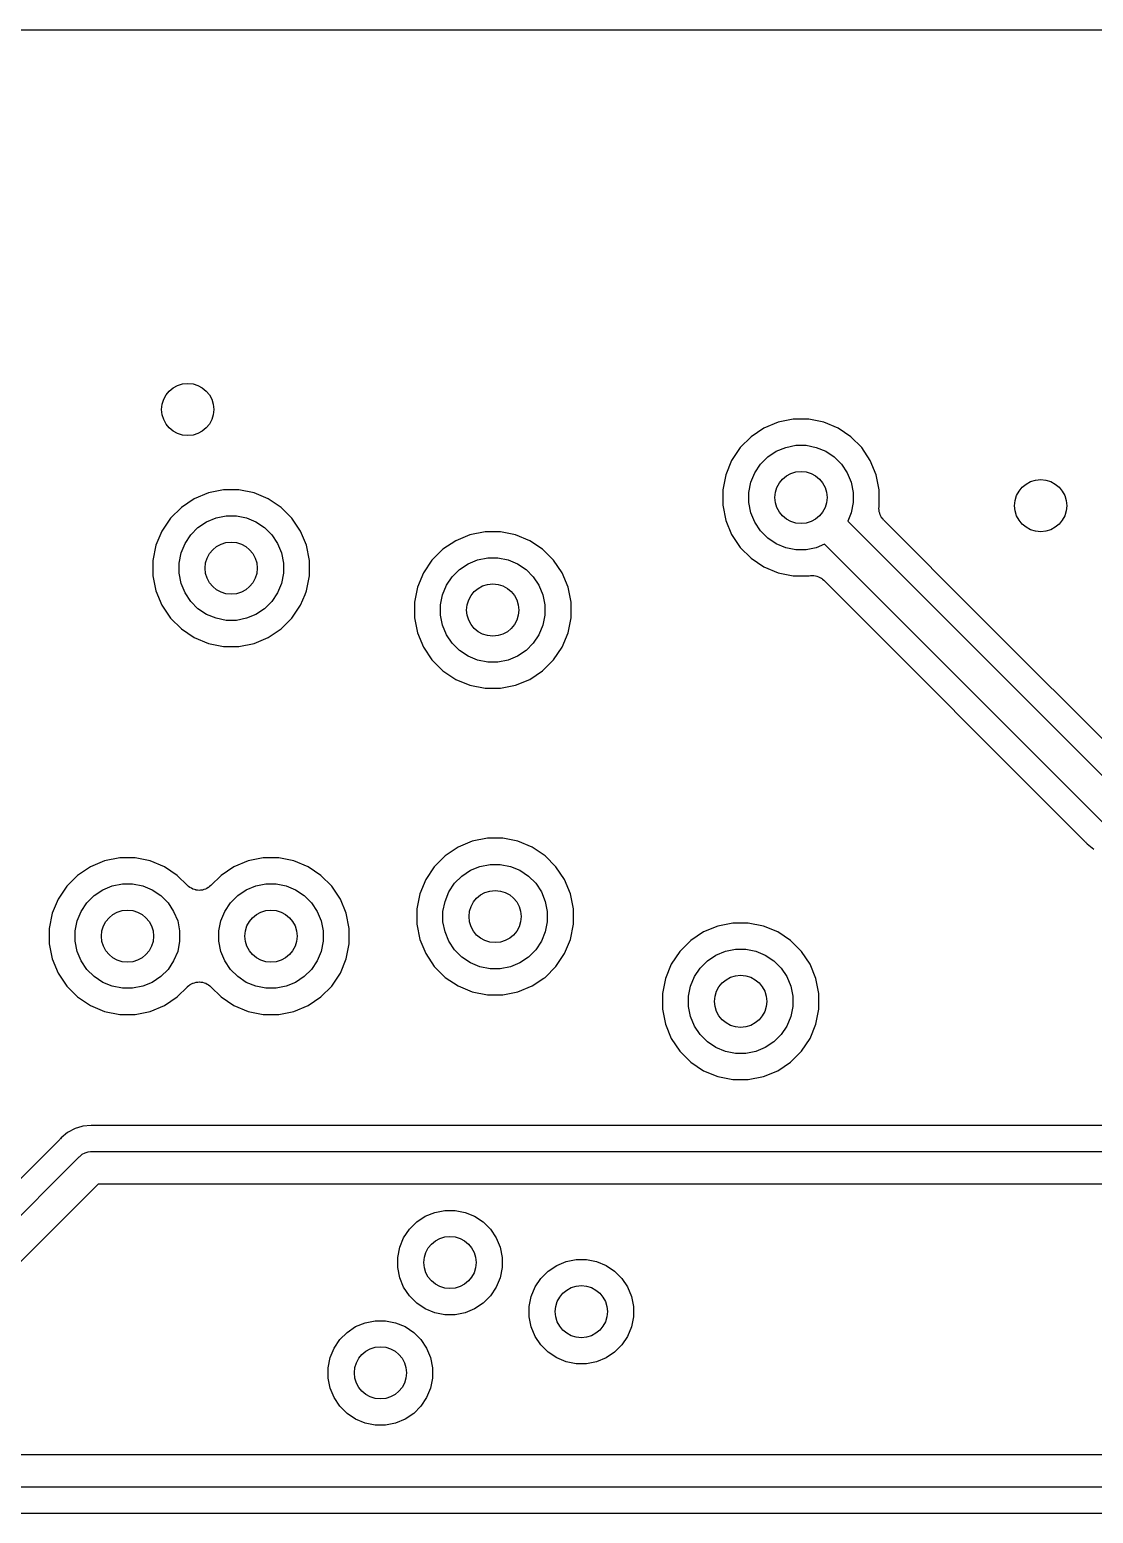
# Model space of a CAD drawing. Extents: x 113.2 to 188.8, y -123.8 to -78.2.
# Drawn here: x 146.25 to 154.4, y -93.53 to -82.15 of the extents above; entities that cross this region are included whole.
import ezdxf

# ---------------------------------------------------------------- set-up
doc = ezdxf.new("R2010")
doc.units = 0
doc.layers.add('BLACK', color=7, linetype='CONTINUOUS')

msp = doc.modelspace()

# ---------------------------------------------------------------- linework, layer by layer
at = {"layer": 'BLACK', "linetype": 'CONTINUOUS'}
for p, q in [((125.014, -82.1507), (176.986, -82.1507)), ((151.988, -85.1604), (151.878, -85.2056)), ((152.104, -85.1373), (151.988, -85.1604)), ((152.222, -85.1373), (152.104, -85.1373)), ((152.338, -85.1604), (152.222, -85.1373)), ((152.447, -85.2056), (152.338, -85.1604)), ((151.78, -85.2713), (151.697, -85.3549)), ((151.878, -85.2056), (151.78, -85.2713)), ((152.545, -85.2713), (152.447, -85.2056)), ((152.629, -85.3549), (152.545, -85.2713)), ((151.697, -85.3549), (151.631, -85.4531)), ((151.908, -85.4266), (151.973, -85.3829)), ((151.973, -85.3829), (152.046, -85.3527)), ((152.046, -85.3527), (152.123, -85.3373)), ((152.123, -85.3373), (152.202, -85.3373)), ((152.202, -85.3373), (152.279, -85.3527)), ((152.279, -85.3527), (152.352, -85.3829)), ((152.352, -85.3829), (152.418, -85.4266)), ((152.694, -85.4531), (152.629, -85.3549)), ((151.631, -85.4531), (151.586, -85.5623)), ((151.808, -85.5479), (151.852, -85.4824)), ((151.852, -85.4824), (151.908, -85.4266)), ((152.418, -85.4266), (152.473, -85.4824)), ((152.473, -85.4824), (152.517, -85.5479)), ((152.74, -85.5623), (152.694, -85.4531)), ((151.586, -85.5623), (151.563, -85.6782)), ((151.763, -85.6979), (151.778, -85.6207)), ((151.778, -85.6207), (151.808, -85.5479)), ((152.517, -85.5479), (152.547, -85.6207)), ((152.547, -85.6207), (152.563, -85.6979)), ((152.763, -85.6782), (152.74, -85.5623)), ((147.511, -85.7472), (147.413, -85.8129)), ((147.62, -85.702), (147.511, -85.7472)), ((147.736, -85.679), (147.62, -85.702)), ((147.854, -85.679), (147.736, -85.679)), ((147.97, -85.702), (147.854, -85.679)), ((148.079, -85.7472), (147.97, -85.702)), ((148.178, -85.8129), (148.079, -85.7472)), ((151.563, -85.6782), (151.563, -85.7964)), ((151.763, -85.7767), (151.763, -85.6979)), ((152.563, -85.6979), (152.563, -85.7767)), ((152.763, -85.7964), (152.763, -85.6782)), ((147.413, -85.8129), (147.329, -85.8965)), ((148.261, -85.8965), (148.178, -85.8129)), ((151.563, -85.7964), (151.586, -85.9124)), ((151.778, -85.854), (151.763, -85.7767)), ((151.808, -85.9268), (151.778, -85.854)), ((152.547, -85.854), (152.521, -85.9185)), ((152.563, -85.7767), (152.547, -85.854)), ((152.76, -85.8211), (152.761, -85.8094)), ((152.76, -85.8217), (152.76, -85.8211)), ((152.76, -85.8223), (152.76, -85.8217)), ((152.761, -85.834), (152.76, -85.8223)), ((152.761, -85.8094), (152.762, -85.7977)), ((152.762, -85.8458), (152.761, -85.834)), ((152.762, -85.7977), (152.763, -85.7964)), ((152.762, -85.8464), (152.762, -85.8458)), ((152.762, -85.847), (152.762, -85.8464)), ((152.766, -85.8582), (152.762, -85.847)), ((152.769, -85.8696), (152.766, -85.8582)), ((152.769, -85.8701), (152.769, -85.8696)), ((152.77, -85.8707), (152.769, -85.8701)), ((152.775, -85.8811), (152.77, -85.8707)), ((147.329, -85.8965), (147.264, -85.9947)), ((147.485, -86.024), (147.54, -85.9683)), ((147.54, -85.9683), (147.606, -85.9245)), ((147.606, -85.9245), (147.679, -85.8943)), ((147.679, -85.8943), (147.756, -85.879)), ((147.756, -85.879), (147.835, -85.879)), ((147.835, -85.879), (147.912, -85.8943)), ((147.912, -85.8943), (147.985, -85.9245)), ((147.985, -85.9245), (148.05, -85.9683)), ((148.05, -85.9683), (148.106, -86.024)), ((148.327, -85.9947), (148.261, -85.8965)), ((151.586, -85.9124), (151.631, -86.0215)), ((151.852, -85.9923), (151.808, -85.9268)), ((152.521, -85.9185), (154.64, -88.0377)), ((152.78, -85.8916), (152.775, -85.8811)), ((152.781, -85.8921), (152.78, -85.8916)), ((152.781, -85.8926), (152.781, -85.8921)), ((152.789, -85.9017), (152.781, -85.8926)), ((152.796, -85.911), (152.789, -85.9017)), ((152.797, -85.9118), (152.796, -85.911)), ((152.797, -85.9119), (152.797, -85.9118)), ((152.797, -85.9118), (152.797, -85.9118)), ((152.797, -85.9122), (152.797, -85.9119)), ((153.529, -86.6442), (152.797, -85.9122)), ((147.264, -85.9947), (147.218, -86.1039)), ((147.411, -86.1623), (147.441, -86.0895)), ((147.441, -86.0895), (147.485, -86.024)), ((148.106, -86.024), (148.15, -86.0895)), ((148.15, -86.0895), (148.18, -86.1623)), ((148.372, -86.1039), (148.327, -85.9947)), ((149.516, -86.0683), (149.418, -86.1339)), ((149.625, -86.023), (149.516, -86.0683)), ((149.741, -86), (149.625, -86.023)), ((149.859, -86), (149.741, -86)), ((149.975, -86.023), (149.859, -86)), ((150.084, -86.0683), (149.975, -86.023)), ((150.182, -86.1339), (150.084, -86.0683)), ((151.631, -86.0215), (151.697, -86.1198)), ((151.908, -86.048), (151.852, -85.9923)), ((151.973, -86.0918), (151.908, -86.048)), ((152.046, -86.122), (151.973, -86.0918)), ((152.344, -86.0953), (152.279, -86.122)), ((154.495, -88.2467), (152.344, -86.0953)), ((147.218, -86.1039), (147.195, -86.2199)), ((147.395, -86.2396), (147.411, -86.1623)), ((148.18, -86.1623), (148.195, -86.2396)), ((148.395, -86.2199), (148.372, -86.1039)), ((149.418, -86.1339), (149.334, -86.2175)), ((149.611, -86.2455), (149.683, -86.2154)), ((149.683, -86.2154), (149.761, -86.2)), ((149.761, -86.2), (149.839, -86.2)), ((149.839, -86.2), (149.917, -86.2154)), ((149.917, -86.2154), (149.989, -86.2455)), ((150.266, -86.2175), (150.182, -86.1339)), ((151.697, -86.1198), (151.78, -86.2034)), ((151.78, -86.2034), (151.878, -86.2691)), ((152.123, -86.1373), (152.046, -86.122)), ((152.202, -86.1373), (152.123, -86.1373)), ((152.279, -86.122), (152.202, -86.1373)), ((147.195, -86.2199), (147.195, -86.338)), ((147.395, -86.3183), (147.395, -86.2396)), ((147.411, -86.3956), (147.395, -86.3183)), ((148.195, -86.3183), (148.18, -86.3956)), ((148.195, -86.2396), (148.195, -86.3183)), ((148.395, -86.338), (148.395, -86.2199)), ((149.268, -86.3158), (149.223, -86.425)), ((149.334, -86.2175), (149.268, -86.3158)), ((149.489, -86.345), (149.545, -86.2893)), ((149.545, -86.2893), (149.611, -86.2455)), ((149.989, -86.2455), (150.055, -86.2893)), ((150.055, -86.2893), (150.111, -86.345)), ((150.332, -86.3158), (150.266, -86.2175)), ((150.377, -86.425), (150.332, -86.3158)), ((151.878, -86.2691), (151.988, -86.3143)), ((151.988, -86.3143), (152.104, -86.3373)), ((147.195, -86.338), (147.218, -86.454)), ((147.441, -86.4684), (147.411, -86.3956)), ((148.18, -86.3956), (148.15, -86.4684)), ((148.372, -86.454), (148.395, -86.338)), ((149.223, -86.425), (149.2, -86.5409)), ((149.415, -86.4833), (149.446, -86.4105)), ((149.446, -86.4105), (149.489, -86.345)), ((150.111, -86.345), (150.154, -86.4105)), ((150.154, -86.4105), (150.185, -86.4833)), ((150.4, -86.5409), (150.377, -86.425)), ((152.104, -86.3373), (152.222, -86.3373)), ((152.222, -86.3373), (152.223, -86.3371)), ((152.223, -86.3371), (152.223, -86.337)), ((152.223, -86.337), (152.224, -86.337)), ((152.224, -86.337), (152.225, -86.3368)), ((152.224, -86.337), (152.224, -86.337)), ((152.225, -86.3368), (152.236, -86.3358)), ((152.236, -86.3358), (152.248, -86.3347)), ((152.248, -86.3347), (152.249, -86.3347)), ((152.249, -86.3347), (152.249, -86.3347)), ((152.249, -86.3347), (152.261, -86.336)), ((152.261, -86.336), (152.273, -86.3372)), ((152.273, -86.3372), (152.273, -86.3373)), ((152.273, -86.3373), (152.274, -86.3374)), ((152.274, -86.3374), (152.285, -86.341)), ((152.285, -86.341), (152.297, -86.3444)), ((152.297, -86.3444), (152.297, -86.3447)), ((152.297, -86.3447), (152.298, -86.3449)), ((152.298, -86.3449), (152.308, -86.3506)), ((152.308, -86.3506), (152.318, -86.3561)), ((152.318, -86.3561), (152.319, -86.3565)), ((152.319, -86.3565), (152.319, -86.3568)), ((152.319, -86.3568), (152.328, -86.3644)), ((152.328, -86.3644), (152.338, -86.3719)), ((152.338, -86.3719), (154.342, -88.3768)), ((147.218, -86.454), (147.264, -86.5632)), ((147.485, -86.5339), (147.441, -86.4684)), ((147.54, -86.5897), (147.485, -86.5339)), ((148.106, -86.5339), (148.05, -86.5897)), ((148.15, -86.4684), (148.106, -86.5339)), ((148.327, -86.5632), (148.361, -86.4798)), ((148.361, -86.4798), (148.372, -86.454)), ((148.361, -86.4798), (148.361, -86.4798)), ((149.2, -86.5409), (149.2, -86.6591)), ((149.4, -86.5606), (149.415, -86.4833)), ((150.185, -86.4833), (150.2, -86.5606)), ((150.4, -86.6591), (150.4, -86.5409)), ((147.264, -86.5632), (147.329, -86.6614)), ((147.329, -86.6614), (147.413, -86.745)), ((147.606, -86.6334), (147.54, -86.5897)), ((147.679, -86.6636), (147.606, -86.6334)), ((147.756, -86.679), (147.679, -86.6636)), ((147.912, -86.6636), (147.835, -86.679)), ((147.985, -86.6334), (147.912, -86.6636)), ((148.05, -86.5897), (147.985, -86.6334)), ((148.178, -86.745), (148.261, -86.6614)), ((148.261, -86.6614), (148.327, -86.5632)), ((149.2, -86.6591), (149.223, -86.775)), ((149.4, -86.6394), (149.4, -86.5606)), ((149.415, -86.7167), (149.4, -86.6394)), ((150.2, -86.6394), (150.185, -86.7167)), ((150.2, -86.5606), (150.2, -86.6394)), ((150.377, -86.775), (150.4, -86.6591)), ((154.685, -87.8005), (153.529, -86.6442)), ((153.529, -86.6442), (153.529, -86.6442)), ((147.413, -86.745), (147.511, -86.8107)), ((147.835, -86.679), (147.756, -86.679)), ((148.079, -86.8107), (148.178, -86.745)), ((149.223, -86.775), (149.268, -86.8842)), ((149.446, -86.7895), (149.415, -86.7167)), ((150.185, -86.7167), (150.154, -86.7895)), ((150.332, -86.8842), (150.377, -86.775)), ((147.511, -86.8107), (147.62, -86.8559)), ((147.62, -86.8559), (147.736, -86.879)), ((147.736, -86.879), (147.854, -86.879)), ((147.854, -86.879), (147.97, -86.8559)), ((147.97, -86.8559), (148.079, -86.8107)), ((149.268, -86.8842), (149.334, -86.9825)), ((149.489, -86.855), (149.446, -86.7895)), ((149.545, -86.9107), (149.489, -86.855)), ((150.111, -86.855), (150.055, -86.9107)), ((150.154, -86.7895), (150.111, -86.855)), ((150.266, -86.9825), (150.332, -86.8842)), ((149.334, -86.9825), (149.418, -87.066)), ((149.611, -86.9545), (149.545, -86.9107)), ((149.683, -86.9846), (149.611, -86.9545)), ((149.761, -87), (149.683, -86.9846)), ((149.839, -87), (149.761, -87)), ((149.917, -86.9846), (149.839, -87)), ((149.989, -86.9545), (149.917, -86.9846)), ((150.055, -86.9107), (149.989, -86.9545)), ((150.182, -87.066), (150.266, -86.9825)), ((149.418, -87.066), (149.516, -87.1317)), ((150.084, -87.1317), (150.182, -87.066)), ((149.516, -87.1317), (149.625, -87.1769)), ((149.625, -87.1769), (149.741, -87.2)), ((149.741, -87.2), (149.859, -87.2)), ((149.859, -87.2), (149.975, -87.1769)), ((149.975, -87.1769), (150.084, -87.1317)), ((149.643, -88.3731), (149.534, -88.4183)), ((149.759, -88.35), (149.643, -88.3731)), ((149.877, -88.35), (149.759, -88.35)), ((149.993, -88.3731), (149.877, -88.35)), ((150.103, -88.4183), (149.993, -88.3731)), ((154.342, -88.3768), (154.344, -88.378)), ((154.344, -88.378), (154.347, -88.3822)), ((149.436, -88.484), (149.352, -88.5675)), ((149.534, -88.4183), (149.436, -88.484)), ((150.201, -88.484), (150.103, -88.4183)), ((150.284, -88.5675), (150.201, -88.484)), ((154.347, -88.3822), (154.351, -88.386)), ((154.351, -88.386), (154.357, -88.3936)), ((154.357, -88.3936), (154.407, -88.4342)), ((146.716, -88.5683), (146.618, -88.6339)), ((146.825, -88.5231), (146.716, -88.5683)), ((146.941, -88.5), (146.825, -88.5231)), ((147.059, -88.5), (146.941, -88.5)), ((147.175, -88.5231), (147.059, -88.5)), ((147.284, -88.5683), (147.175, -88.5231)), ((147.382, -88.6339), (147.284, -88.5683)), ((147.816, -88.5683), (147.718, -88.6339)), ((147.925, -88.5231), (147.816, -88.5683)), ((148.041, -88.5), (147.925, -88.5231)), ((148.159, -88.5), (148.041, -88.5)), ((148.275, -88.5231), (148.159, -88.5)), ((148.384, -88.5683), (148.275, -88.5231)), ((148.482, -88.6339), (148.384, -88.5683)), ((149.352, -88.5675), (149.287, -88.6658)), ((149.563, -88.6393), (149.629, -88.5955)), ((149.629, -88.5955), (149.702, -88.5654)), ((149.702, -88.5654), (149.779, -88.55)), ((149.779, -88.55), (149.858, -88.55)), ((149.858, -88.55), (149.935, -88.5654)), ((149.935, -88.5654), (150.008, -88.5955)), ((150.008, -88.5955), (150.073, -88.6393)), ((150.35, -88.6658), (150.284, -88.5675)), ((146.534, -88.7175), (146.468, -88.8158)), ((146.618, -88.6339), (146.534, -88.7175)), ((146.811, -88.7455), (146.883, -88.7154)), ((146.883, -88.7154), (146.961, -88.7)), ((146.961, -88.7), (147.039, -88.7)), ((147.039, -88.7), (147.117, -88.7154)), ((147.117, -88.7154), (147.189, -88.7455)), ((147.46, -88.7117), (147.382, -88.6339)), ((147.469, -88.7193), (147.46, -88.7117)), ((147.479, -88.7269), (147.469, -88.7193)), ((147.639, -88.7129), (147.629, -88.7204)), ((147.64, -88.7117), (147.639, -88.7123)), ((147.639, -88.7123), (147.639, -88.7123)), ((147.639, -88.7123), (147.639, -88.7123)), ((147.639, -88.7123), (147.639, -88.7129)), ((147.718, -88.6339), (147.64, -88.7117)), ((147.911, -88.7455), (147.983, -88.7154)), ((147.983, -88.7154), (148.061, -88.7)), ((148.061, -88.7), (148.139, -88.7)), ((148.139, -88.7), (148.217, -88.7154)), ((148.217, -88.7154), (148.289, -88.7455)), ((148.566, -88.7175), (148.482, -88.6339)), ((148.632, -88.8158), (148.566, -88.7175)), ((149.287, -88.6658), (149.241, -88.775)), ((149.464, -88.7605), (149.508, -88.695)), ((149.508, -88.695), (149.563, -88.6393)), ((150.073, -88.6393), (150.129, -88.695)), ((150.129, -88.695), (150.173, -88.7605)), ((150.395, -88.775), (150.35, -88.6658)), ((146.468, -88.8158), (146.423, -88.925)), ((146.689, -88.845), (146.745, -88.7893)), ((146.745, -88.7893), (146.811, -88.7455)), ((147.189, -88.7455), (147.255, -88.7893)), ((147.255, -88.7893), (147.311, -88.845)), ((147.479, -88.7271), (147.479, -88.7269)), ((147.479, -88.7274), (147.479, -88.7271)), ((147.49, -88.733), (147.479, -88.7274)), ((147.5, -88.7388), (147.49, -88.733)), ((147.501, -88.7389), (147.5, -88.7388)), ((147.501, -88.7391), (147.501, -88.7389)), ((147.513, -88.7426), (147.501, -88.7391)), ((147.524, -88.7462), (147.513, -88.7426)), ((147.525, -88.7464), (147.524, -88.7462)), ((147.524, -88.7462), (147.524, -88.7462)), ((147.537, -88.7476), (147.525, -88.7464)), ((147.549, -88.7489), (147.537, -88.7476)), ((147.55, -88.7489), (147.549, -88.7488)), ((147.549, -88.7488), (147.549, -88.7489)), ((147.561, -88.7477), (147.55, -88.7489)), ((147.573, -88.7467), (147.561, -88.7477)), ((147.574, -88.7466), (147.573, -88.7467)), ((147.586, -88.7431), (147.574, -88.7465)), ((147.574, -88.7465), (147.574, -88.7466)), ((147.597, -88.7398), (147.586, -88.7431)), ((147.598, -88.7396), (147.597, -88.7398)), ((147.609, -88.7338), (147.598, -88.7395)), ((147.598, -88.7395), (147.598, -88.7396)), ((147.619, -88.7284), (147.609, -88.7338)), ((147.62, -88.7281), (147.619, -88.7284)), ((147.629, -88.7204), (147.62, -88.7279)), ((147.62, -88.7279), (147.62, -88.7281)), ((147.789, -88.845), (147.845, -88.7893)), ((147.845, -88.7893), (147.911, -88.7455)), ((148.289, -88.7455), (148.355, -88.7893)), ((148.355, -88.7893), (148.411, -88.845)), ((148.677, -88.925), (148.632, -88.8158)), ((149.241, -88.775), (149.218, -88.8909)), ((149.434, -88.8333), (149.464, -88.7605)), ((150.173, -88.7605), (150.203, -88.8333)), ((150.418, -88.8909), (150.395, -88.775)), ((146.423, -88.925), (146.4, -89.0409)), ((146.615, -88.9833), (146.646, -88.9105)), ((146.646, -88.9105), (146.689, -88.845)), ((147.311, -88.845), (147.354, -88.9105)), ((147.354, -88.9105), (147.385, -88.9833)), ((147.715, -88.9833), (147.746, -88.9105)), ((147.746, -88.9105), (147.789, -88.845)), ((148.411, -88.845), (148.454, -88.9105)), ((148.454, -88.9105), (148.485, -88.9833)), ((148.7, -89.0409), (148.677, -88.925)), ((149.218, -88.8909), (149.218, -89.0091)), ((149.418, -88.9106), (149.434, -88.8333)), ((149.418, -88.9894), (149.418, -88.9106)), ((150.203, -88.8333), (150.218, -88.9106)), ((150.218, -88.9106), (150.218, -88.9894)), ((150.418, -89.0091), (150.418, -88.8909)), ((146.4, -89.0409), (146.4, -89.1591)), ((146.6, -89.0606), (146.615, -88.9833)), ((146.6, -89.1394), (146.6, -89.0606)), ((147.385, -88.9833), (147.4, -89.0606)), ((147.4, -89.0606), (147.4, -89.1394)), ((147.7, -89.0606), (147.715, -88.9833)), ((147.7, -89.1394), (147.7, -89.0606)), ((148.485, -88.9833), (148.5, -89.0606)), ((148.5, -89.0606), (148.5, -89.1394)), ((148.7, -89.1591), (148.7, -89.0409)), ((149.218, -89.0091), (149.241, -89.125)), ((149.434, -89.0667), (149.418, -88.9894)), ((150.218, -88.9894), (150.203, -89.0667)), ((150.395, -89.125), (150.418, -89.0091)), ((151.525, -89.0231), (151.416, -89.0683)), ((151.641, -89), (151.525, -89.0231)), ((151.759, -89), (151.641, -89)), ((151.875, -89.0231), (151.759, -89)), ((151.984, -89.0683), (151.875, -89.0231)), ((146.4, -89.1591), (146.423, -89.275)), ((146.615, -89.2167), (146.6, -89.1394)), ((147.4, -89.1394), (147.385, -89.2167)), ((147.715, -89.2167), (147.7, -89.1394)), ((148.5, -89.1394), (148.485, -89.2167)), ((148.677, -89.275), (148.7, -89.1591)), ((149.241, -89.125), (149.287, -89.2342)), ((149.464, -89.1395), (149.434, -89.0667)), ((149.508, -89.205), (149.464, -89.1395)), ((150.173, -89.1395), (150.129, -89.205)), ((150.203, -89.0667), (150.173, -89.1395)), ((150.35, -89.2342), (150.395, -89.125)), ((151.318, -89.1339), (151.234, -89.2175)), ((151.416, -89.0683), (151.318, -89.1339)), ((152.082, -89.1339), (151.984, -89.0683)), ((152.166, -89.2175), (152.082, -89.1339)), ((146.423, -89.275), (146.468, -89.3842)), ((146.646, -89.2895), (146.615, -89.2167)), ((147.385, -89.2167), (147.354, -89.2895)), ((147.746, -89.2895), (147.715, -89.2167)), ((148.485, -89.2167), (148.454, -89.2895)), ((148.632, -89.3842), (148.677, -89.275)), ((149.287, -89.2342), (149.352, -89.3325)), ((149.563, -89.2607), (149.508, -89.205)), ((149.629, -89.3045), (149.563, -89.2607)), ((150.073, -89.2607), (150.008, -89.3045)), ((150.129, -89.205), (150.073, -89.2607)), ((150.284, -89.3325), (150.35, -89.2342)), ((151.234, -89.2175), (151.168, -89.3158)), ((151.445, -89.2893), (151.511, -89.2455)), ((151.511, -89.2455), (151.583, -89.2154)), ((151.583, -89.2154), (151.661, -89.2)), ((151.661, -89.2), (151.739, -89.2)), ((151.739, -89.2), (151.817, -89.2154)), ((151.817, -89.2154), (151.889, -89.2455)), ((151.889, -89.2455), (151.955, -89.2893)), ((152.232, -89.3158), (152.166, -89.2175)), ((146.468, -89.3842), (146.534, -89.4825)), ((146.689, -89.355), (146.646, -89.2895)), ((146.745, -89.4107), (146.689, -89.355)), ((147.311, -89.355), (147.255, -89.4107)), ((147.354, -89.2895), (147.311, -89.355)), ((147.789, -89.355), (147.746, -89.2895)), ((147.845, -89.4107), (147.789, -89.355)), ((148.411, -89.355), (148.355, -89.4107)), ((148.454, -89.2895), (148.411, -89.355)), ((148.566, -89.4825), (148.632, -89.3842)), ((149.352, -89.3325), (149.436, -89.4161)), ((149.702, -89.3346), (149.629, -89.3045)), ((149.779, -89.35), (149.702, -89.3346)), ((149.858, -89.35), (149.779, -89.35)), ((149.935, -89.3346), (149.858, -89.35)), ((150.008, -89.3045), (149.935, -89.3346)), ((150.201, -89.4161), (150.284, -89.3325)), ((151.168, -89.3158), (151.123, -89.425)), ((151.346, -89.4105), (151.389, -89.345)), ((151.389, -89.345), (151.445, -89.2893)), ((151.955, -89.2893), (152.011, -89.345)), ((152.011, -89.345), (152.054, -89.4105)), ((152.277, -89.425), (152.232, -89.3158)), ((146.534, -89.4825), (146.618, -89.566)), ((146.811, -89.4545), (146.745, -89.4107)), ((146.883, -89.4846), (146.811, -89.4545)), ((146.961, -89.5), (146.883, -89.4846)), ((147.039, -89.5), (146.961, -89.5)), ((147.117, -89.4846), (147.039, -89.5)), ((147.189, -89.4545), (147.117, -89.4846)), ((147.255, -89.4107), (147.189, -89.4545)), ((147.382, -89.566), (147.46, -89.4883)), ((147.46, -89.4883), (147.461, -89.4877)), ((147.461, -89.4871), (147.471, -89.4796)), ((147.461, -89.4877), (147.461, -89.4871)), ((147.461, -89.4877), (147.461, -89.4877)), ((147.461, -89.4877), (147.461, -89.4877)), ((147.471, -89.4796), (147.48, -89.4721)), ((147.48, -89.4719), (147.481, -89.4716)), ((147.48, -89.4721), (147.48, -89.4719)), ((147.481, -89.4716), (147.491, -89.4661)), ((147.491, -89.4661), (147.502, -89.4605)), ((147.502, -89.4604), (147.503, -89.4602)), ((147.502, -89.4605), (147.502, -89.4604)), ((147.503, -89.4602), (147.514, -89.4569)), ((147.514, -89.4569), (147.526, -89.4535)), ((147.526, -89.4534), (147.527, -89.4533)), ((147.526, -89.4535), (147.526, -89.4534)), ((147.527, -89.4533), (147.539, -89.4523)), ((147.539, -89.4523), (147.55, -89.4511)), ((147.55, -89.4511), (147.551, -89.4512)), ((147.551, -89.4512), (147.551, -89.4511)), ((147.551, -89.4511), (147.563, -89.4524)), ((147.563, -89.4524), (147.575, -89.4536)), ((147.575, -89.4536), (147.576, -89.4538)), ((147.576, -89.4538), (147.576, -89.4538)), ((147.576, -89.4538), (147.587, -89.4574)), ((147.587, -89.4574), (147.599, -89.4609)), ((147.599, -89.4609), (147.599, -89.4611)), ((147.599, -89.4611), (147.6, -89.4612)), ((147.6, -89.4612), (147.61, -89.467)), ((147.61, -89.467), (147.621, -89.4726)), ((147.621, -89.4726), (147.621, -89.4729)), ((147.621, -89.4729), (147.621, -89.4731)), ((147.621, -89.4731), (147.631, -89.4807)), ((147.631, -89.4807), (147.64, -89.4883)), ((147.64, -89.4883), (147.718, -89.5661)), ((147.911, -89.4545), (147.845, -89.4107)), ((147.983, -89.4846), (147.911, -89.4545)), ((148.061, -89.5), (147.983, -89.4846)), ((148.139, -89.5), (148.061, -89.5)), ((148.217, -89.4846), (148.139, -89.5)), ((148.289, -89.4545), (148.217, -89.4846)), ((148.355, -89.4107), (148.289, -89.4545)), ((148.482, -89.566), (148.566, -89.4825)), ((149.436, -89.4161), (149.534, -89.4817)), ((149.534, -89.4817), (149.643, -89.527)), ((149.993, -89.527), (150.103, -89.4817)), ((150.103, -89.4817), (150.191, -89.4228)), ((150.191, -89.4228), (150.201, -89.4161)), ((150.191, -89.4228), (150.191, -89.4228)), ((151.123, -89.425), (151.1, -89.5409)), ((151.3, -89.5606), (151.315, -89.4833)), ((151.315, -89.4833), (151.346, -89.4105)), ((152.054, -89.4105), (152.085, -89.4833)), ((152.085, -89.4833), (152.1, -89.5606)), ((152.3, -89.5409), (152.277, -89.425)), ((146.618, -89.566), (146.716, -89.6317)), ((147.284, -89.6317), (147.382, -89.566)), ((147.718, -89.5661), (147.816, -89.6317)), ((148.384, -89.6317), (148.482, -89.566)), ((149.643, -89.527), (149.759, -89.55)), ((149.759, -89.55), (149.877, -89.55)), ((149.877, -89.55), (149.993, -89.527)), ((151.1, -89.5409), (151.1, -89.6591)), ((151.3, -89.6394), (151.3, -89.5606)), ((152.1, -89.5606), (152.1, -89.6394)), ((152.3, -89.6591), (152.3, -89.5409)), ((146.716, -89.6317), (146.825, -89.6769)), ((146.825, -89.6769), (146.941, -89.7)), ((146.941, -89.7), (147.059, -89.7)), ((147.059, -89.7), (147.175, -89.6769)), ((147.175, -89.6769), (147.284, -89.6317)), ((147.816, -89.6317), (147.925, -89.6769)), ((147.925, -89.6769), (148.041, -89.7)), ((148.041, -89.7), (148.159, -89.7)), ((148.159, -89.7), (148.275, -89.6769)), ((148.275, -89.6769), (148.384, -89.6317)), ((151.1, -89.6591), (151.123, -89.775)), ((151.315, -89.7167), (151.3, -89.6394)), ((151.346, -89.7895), (151.315, -89.7167)), ((152.085, -89.7167), (152.054, -89.7895)), ((152.1, -89.6394), (152.085, -89.7167)), ((152.277, -89.775), (152.3, -89.6591)), ((151.123, -89.775), (151.168, -89.8842)), ((151.389, -89.855), (151.346, -89.7895)), ((151.445, -89.9107), (151.389, -89.855)), ((152.011, -89.855), (151.955, -89.9107)), ((152.054, -89.7895), (152.011, -89.855)), ((152.232, -89.8842), (152.277, -89.775)), ((151.168, -89.8842), (151.234, -89.9825)), ((151.511, -89.9545), (151.445, -89.9107)), ((151.583, -89.9846), (151.511, -89.9545)), ((151.889, -89.9545), (151.817, -89.9846)), ((151.955, -89.9107), (151.889, -89.9545)), ((152.166, -89.9825), (152.232, -89.8842)), ((151.234, -89.9825), (151.318, -90.066)), ((151.318, -90.066), (151.416, -90.1317)), ((151.661, -90), (151.583, -89.9846)), ((151.739, -90), (151.661, -90)), ((151.817, -89.9846), (151.739, -90)), ((151.984, -90.1317), (152.082, -90.066)), ((152.082, -90.066), (152.166, -89.9825)), ((151.416, -90.1317), (151.525, -90.1769)), ((151.525, -90.1769), (151.641, -90.2)), ((151.759, -90.2), (151.875, -90.1769)), ((151.875, -90.1769), (151.984, -90.1317)), ((151.641, -90.2), (151.759, -90.2)), ((146.492, -90.6462), (146.486, -90.6538)), ((146.541, -90.6056), (146.492, -90.6462)), ((146.598, -90.5754), (146.541, -90.6056)), ((146.651, -90.5592), (146.598, -90.5754)), ((146.659, -90.5569), (146.651, -90.5592)), ((146.651, -90.5592), (146.651, -90.5592)), ((146.723, -90.5506), (146.659, -90.5569)), ((146.733, -90.5515), (146.723, -90.5506)), ((146.738, -90.5515), (146.733, -90.5515)), ((146.743, -90.5521), (146.738, -90.5515)), ((146.745, -90.5522), (146.743, -90.5521)), ((158.626, -90.5522), (146.745, -90.5522)), ((146.477, -90.663), (145.675, -91.4655)), ((146.481, -90.6589), (146.477, -90.663)), ((146.485, -90.6552), (146.481, -90.6589)), ((146.486, -90.6538), (146.485, -90.6552)), ((146.653, -90.7727), (146.675, -90.7611)), ((146.675, -90.7611), (146.698, -90.754)), ((146.698, -90.754), (146.717, -90.7522)), ((146.717, -90.7522), (146.723, -90.7516)), ((146.717, -90.7522), (146.717, -90.7522)), ((146.723, -90.7516), (146.729, -90.7522)), ((146.729, -90.7522), (158.642, -90.7522)), ((145.681, -91.7421), (146.63, -90.7931)), ((146.63, -90.7931), (146.634, -90.7883)), ((146.634, -90.7883), (146.639, -90.7844)), ((146.639, -90.7844), (146.653, -90.7727)), ((146.639, -90.7844), (146.639, -90.7844)), ((146.653, -90.7727), (146.653, -90.7727)), ((146.653, -90.7727), (146.653, -90.7727)), ((146.775, -91.0022), (145.858, -91.9189)), ((158.597, -91.0022), (146.775, -91.0022)), ((149.282, -91.2477), (149.355, -91.2175)), ((149.355, -91.2175), (149.432, -91.2022)), ((149.432, -91.2022), (149.511, -91.2022)), ((149.511, -91.2022), (149.588, -91.2175)), ((149.588, -91.2175), (149.661, -91.2477)), ((149.161, -91.3472), (149.217, -91.2915)), ((149.217, -91.2915), (149.282, -91.2477)), ((149.661, -91.2477), (149.727, -91.2915)), ((149.727, -91.2915), (149.782, -91.3472)), ((149.087, -91.4855), (149.117, -91.4127)), ((149.117, -91.4127), (149.161, -91.3472)), ((149.782, -91.3472), (149.826, -91.4127)), ((149.826, -91.4127), (149.856, -91.4855)), ((149.072, -91.5628), (149.087, -91.4855)), ((149.072, -91.6416), (149.072, -91.5628)), ((149.856, -91.4855), (149.872, -91.5628)), ((149.872, -91.5628), (149.872, -91.6416)), ((149.087, -91.7188), (149.072, -91.6416)), ((149.872, -91.6416), (149.856, -91.7188)), ((150.169, -91.7238), (150.224, -91.6681)), ((150.224, -91.6681), (150.29, -91.6243)), ((150.29, -91.6243), (150.363, -91.5942)), ((150.363, -91.5942), (150.44, -91.5788)), ((150.44, -91.5788), (150.519, -91.5788)), ((150.519, -91.5788), (150.596, -91.5942)), ((150.596, -91.5942), (150.669, -91.6243)), ((150.669, -91.6243), (150.734, -91.6681)), ((150.734, -91.6681), (150.79, -91.7238)), ((149.117, -91.7916), (149.087, -91.7188)), ((149.856, -91.7188), (149.826, -91.7916)), ((150.095, -91.8621), (150.125, -91.7893)), ((150.125, -91.7893), (150.169, -91.7238)), ((150.79, -91.7238), (150.834, -91.7893)), ((150.834, -91.7893), (150.864, -91.8621)), ((149.161, -91.8571), (149.117, -91.7916)), ((149.217, -91.9129), (149.161, -91.8571)), ((149.782, -91.8571), (149.727, -91.9129)), ((149.826, -91.7916), (149.782, -91.8571)), ((150.079, -91.9394), (150.095, -91.8621)), ((150.864, -91.8621), (150.879, -91.9394)), ((149.282, -91.9566), (149.217, -91.9129)), ((149.355, -91.9868), (149.282, -91.9566)), ((149.432, -92.0022), (149.355, -91.9868)), ((149.511, -92.0022), (149.432, -92.0022)), ((149.588, -91.9868), (149.511, -92.0022)), ((149.661, -91.9566), (149.588, -91.9868)), ((149.727, -91.9129), (149.661, -91.9566)), ((150.079, -92.0182), (150.079, -91.9394)), ((150.879, -91.9394), (150.879, -92.0182)), ((148.684, -92.1376), (148.749, -92.0938)), ((148.749, -92.0938), (148.822, -92.0637)), ((148.822, -92.0637), (148.899, -92.0483)), ((148.899, -92.0483), (148.978, -92.0483)), ((148.978, -92.0483), (149.055, -92.0637)), ((149.055, -92.0637), (149.128, -92.0938)), ((149.128, -92.0938), (149.194, -92.1376)), ((150.095, -92.0955), (150.079, -92.0182)), ((150.125, -92.1683), (150.095, -92.0955)), ((150.864, -92.0955), (150.834, -92.1683)), ((150.879, -92.0182), (150.864, -92.0955)), ((148.584, -92.2588), (148.628, -92.1933)), ((148.628, -92.1933), (148.684, -92.1376)), ((149.194, -92.1376), (149.249, -92.1933)), ((149.249, -92.1933), (149.293, -92.2588)), ((150.169, -92.2338), (150.125, -92.1683)), ((150.224, -92.2895), (150.169, -92.2338)), ((150.79, -92.2338), (150.734, -92.2895)), ((150.834, -92.1683), (150.79, -92.2338)), ((148.539, -92.4089), (148.554, -92.3316)), ((148.554, -92.3316), (148.584, -92.2588)), ((149.293, -92.2588), (149.323, -92.3316)), ((149.323, -92.3316), (149.339, -92.4089)), ((150.29, -92.3333), (150.224, -92.2895)), ((150.363, -92.3634), (150.29, -92.3333)), ((150.669, -92.3333), (150.596, -92.3634)), ((150.734, -92.2895), (150.669, -92.3333)), ((148.539, -92.4877), (148.539, -92.4089)), ((149.339, -92.4089), (149.339, -92.4877)), ((150.44, -92.3788), (150.363, -92.3634)), ((150.519, -92.3788), (150.44, -92.3788)), ((150.596, -92.3634), (150.519, -92.3788)), ((148.554, -92.565), (148.539, -92.4877)), ((148.584, -92.6378), (148.554, -92.565)), ((149.323, -92.565), (149.293, -92.6378)), ((149.339, -92.4877), (149.323, -92.565)), ((148.628, -92.7033), (148.584, -92.6378)), ((149.293, -92.6378), (149.249, -92.7033)), ((148.684, -92.759), (148.628, -92.7033)), ((148.749, -92.8028), (148.684, -92.759)), ((148.822, -92.8329), (148.749, -92.8028)), ((149.128, -92.8028), (149.055, -92.8329)), ((149.194, -92.759), (149.128, -92.8028)), ((149.249, -92.7033), (149.194, -92.759)), ((148.899, -92.8483), (148.822, -92.8329)), ((148.978, -92.8483), (148.899, -92.8483)), ((149.055, -92.8329), (148.978, -92.8483)), ((145.881, -93.075), (159.892, -93.075)), ((159.847, -93.325), (145.881, -93.325)), ((146.072, -93.525), (159.711, -93.525))]:
    msp.add_line(p, q, dxfattribs=at)
at = {"layer": 'BLACK'}
for centre in [(147.462, -85.0623), (152.163, -85.7373), (154, -85.8), (147.795, -86.279), (149.8, -86.6), (149.818, -88.95), (147, -89.1), (148.1, -89.1), (151.7, -89.6), (149.472, -91.6022), (150.479, -91.9788), (148.939, -92.4483)]:
    msp.add_circle(centre, 0.2, dxfattribs=at)

doc.saveas('drawing.dxf')
